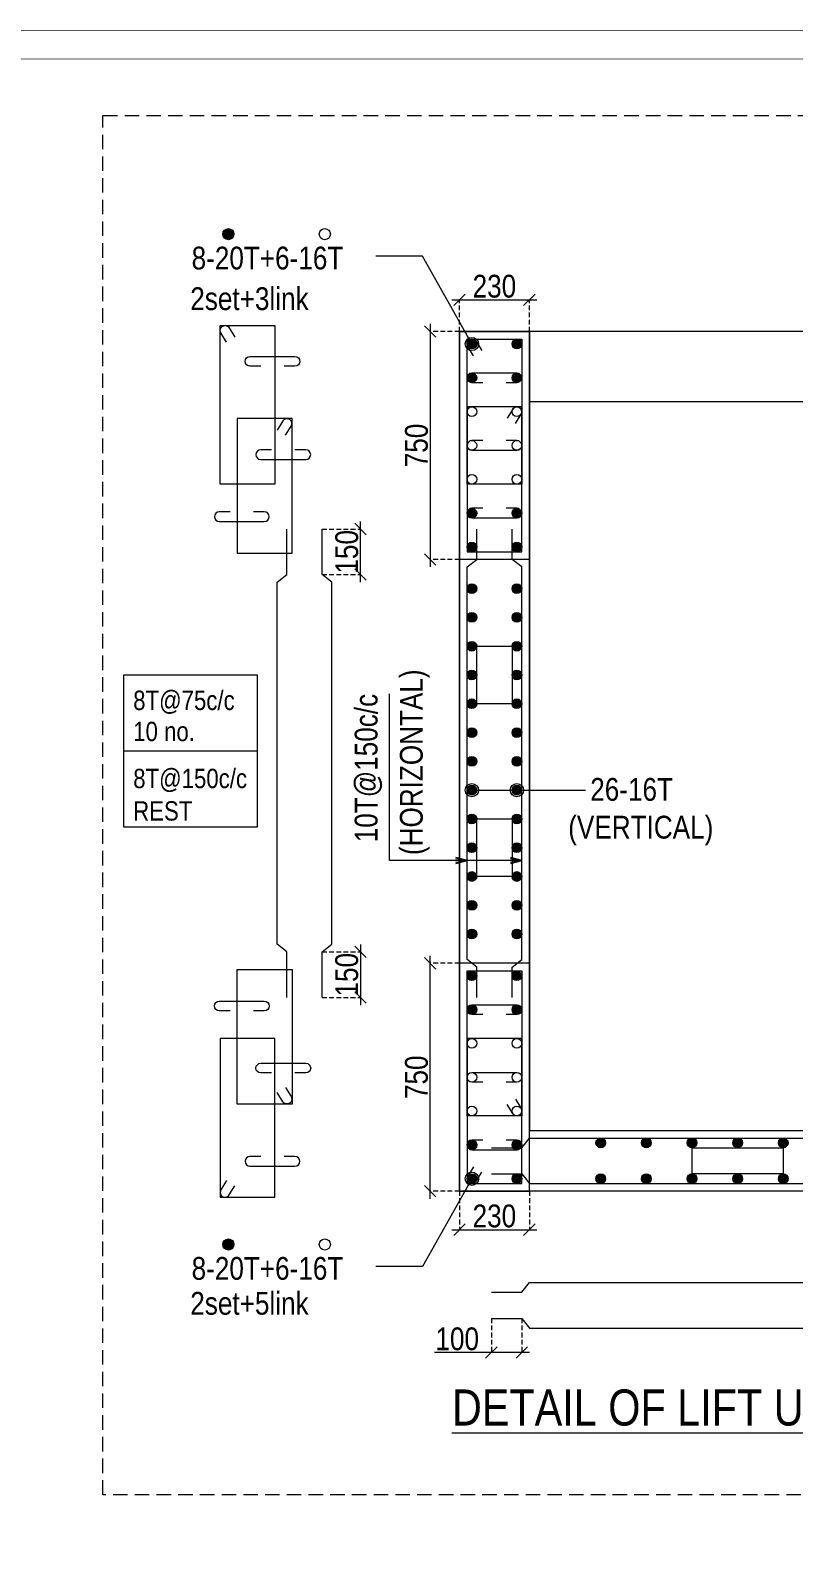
# Model space of a CAD drawing. Header units: millimetres. Extents: x 1112055 to 3390982, y -148532 to 766891.
# Drawn here: x 2291027 to 2301069, y 266328 to 286292 of the extents above; entities that cross this region are included whole.
import ezdxf

# ---------------------------------------------------------------- set-up
doc = ezdxf.new("R2010")
doc.units = ezdxf.units.MM
doc.header["$PDMODE"] = 35
doc.header["$PDSIZE"] = -25
doc.linetypes.add('DASHED2', pattern=[0.375, 0.25, -0.125])
doc.linetypes.add('Hidden', pattern=[9.525, 6.35, -3.175])
for name, color, linetype, lineweight in [('B COL. SIZE DIM', 220, 'Continuous', 25), ('B COLUMN', 1, 'Hidden', 9), ('B P.C.C', 251, 'Continuous', 0), ('B STEEL', 34, 'Continuous', 15), ('B STEEL TEXT', 7, 'Continuous', 15), ('B TITLE BLOCK', 250, 'Continuous', 0)]:
    doc.layers.add(name, color=color, linetype=linetype, lineweight=lineweight)
doc.styles.add('ARIAL', font='arial.ttf')
doc.styles.add('dim inside', font='romans.shx', dxfattribs={"width": 0.8, "height": 125})
doc.styles.add('SWINC', font='swissc.ttf')
doc.dimstyles.new('DIM 1', dxfattribs={"dimscale": 0, "dimtxt": 230, "dimasz": 150, "dimexe": 0.18, "dimexo": 0.0625, "dimgap": 0.5, "dimtad": 1, "dimdec": 0, "dimzin": 0, "dimdsep": 46, "dimtxsty": 'ARIAL', "dimblk": 'OBLIQUE', "dimcen": 6, "dimse1": 1, "dimse2": 1, "dimclrd": 256, "dimclrt": 256, "dimadec": 0, "dimazin": 2, "dimtfac": 0.75, "dimtdec": 0, "dimtix": 1, "dimtofl": 0, "dimtmove": 1, "dimatfit": 3, "dimldrblk": 'OPEN30', "dimfxl": 0.18, "dimfrac": 1, "dimtolj": 1, "dimtzin": 0, "dimlwd": -1, "dimarcsym": 0})
doc.dimstyles.new('dim inside', dxfattribs={"dimtxt": 125, "dimasz": 100, "dimexe": 0, "dimexo": 0, "dimgap": 10, "dimtad": 0, "dimdec": 0, "dimzin": 0, "dimdsep": 46, "dimtxsty": 'dim inside', "dimblk": 'SMALL', "dimcen": 0.09, "dimadec": 0, "dimazin": 0, "dimtfac": 1, "dimtdec": 0, "dimtofl": 0, "dimtmove": 0, "dimatfit": 3, "dimfxl": 1, "dimtolj": 1, "dimtzin": 0, "dimarcsym": 2})

# ---------------------------------------------------------------- blocks, each defined once
blk = doc.blocks.new('_Oblique')
at = {"color": 0, "linetype": 'ByBlock', "lineweight": -2}
blk.add_line((-0.5, -0.5), (0.5, 0.5), dxfattribs=at)
blk = doc.blocks.new('*D693')
at = {"layer": 'B COL. SIZE DIM', "color": 250, "lineweight": 9, "ltscale": 250, "transparency": 16777216}
blk.add_line((2296572, 282742), (2297692, 282742), dxfattribs=at)
at = {"layer": 'B COL. SIZE DIM', "color": 250, "linetype": 'DASHED2', "lineweight": 9, "ltscale": 250, "transparency": 16777216}
for p, q in [((2296672, 282326), (2296672, 282742)), ((2297592, 282326), (2297592, 282742))]:
    blk.add_line(p, q, dxfattribs=at)
at = {"layer": 'Defpoints', "color": 0, "ltscale": 250, "transparency": 16777216}
for p in [(2297592, 282742), (2296672, 282326), (2297592, 282326)]:
    blk.add_point(p, dxfattribs=at)
at = {"layer": 'B COL. SIZE DIM', "color": 250, "lineweight": 9, "ltscale": 250, "transparency": 16777216, "xscale": 150, "yscale": 150, "zscale": 150, "rotation": 180}
blk.add_blockref('_Oblique', (2296672, 282742), dxfattribs=at)
at = {"layer": 'B COL. SIZE DIM', "color": 250, "lineweight": 9, "ltscale": 250, "transparency": 16777216, "xscale": 150, "yscale": 150, "zscale": 150}
blk.add_blockref('_Oblique', (2297592, 282742), dxfattribs=at)
at = {"layer": 'B COL. SIZE DIM', "color": 6, "ltscale": 250, "transparency": 16777216, "insert": (2297132, 282921), "char_height": 300, "attachment_point": 5, "style": 'SWINC'}
blk.add_mtext('\\A1;230', dxfattribs=at)
blk = doc.blocks.new('*D694')
at = {"layer": 'B COL. SIZE DIM', "color": 250, "lineweight": 9, "ltscale": 250, "transparency": 16777216}
blk.add_line((2296287, 282426), (2296287, 279226), dxfattribs=at)
at = {"layer": 'B COL. SIZE DIM', "color": 250, "linetype": 'DASHED2', "lineweight": 9, "ltscale": 250, "transparency": 16777216}
for p, q in [((2296672, 282326), (2296287, 282326)), ((2296672, 279326), (2296287, 279326))]:
    blk.add_line(p, q, dxfattribs=at)
at = {"layer": 'Defpoints', "color": 0, "ltscale": 250, "transparency": 16777216}
for p in [(2296672, 282326), (2296287, 279326), (2296672, 279326)]:
    blk.add_point(p, dxfattribs=at)
at = {"layer": 'B COL. SIZE DIM', "color": 250, "lineweight": 9, "ltscale": 250, "transparency": 16777216, "xscale": 150, "yscale": 150, "zscale": 150}
for p, rotation in [((2296287, 282326), 90), ((2296287, 279326), 270)]:
    blk.add_blockref('_Oblique', p, dxfattribs=dict(at, rotation=rotation))
at = {"layer": 'B COL. SIZE DIM', "color": 6, "ltscale": 250, "transparency": 16777216, "insert": (2296108, 280826), "char_height": 300, "attachment_point": 5, "rotation": 90, "style": 'SWINC'}
blk.add_mtext('\\A1;750', dxfattribs=at)
blk = doc.blocks.new('*D684')
at = {"layer": 'B COL. SIZE DIM', "color": 250, "linetype": 'DASHED2', "lineweight": 9, "ltscale": 250, "transparency": 16777216}
for p, q in [((2296672, 271008), (2296672, 270501)), ((2297592, 271008), (2297592, 270501))]:
    blk.add_line(p, q, dxfattribs=at)
at = {"layer": 'B COL. SIZE DIM', "color": 250, "lineweight": 9, "ltscale": 250, "transparency": 16777216}
blk.add_line((2296572, 270501), (2297692, 270501), dxfattribs=at)
at = {"layer": 'Defpoints', "color": 0, "ltscale": 250, "transparency": 16777216}
for p in [(2296672, 271008), (2297592, 271008), (2297592, 270501)]:
    blk.add_point(p, dxfattribs=at)
at = {"layer": 'B COL. SIZE DIM', "color": 250, "lineweight": 9, "ltscale": 250, "transparency": 16777216, "xscale": 150, "yscale": 150, "zscale": 150, "rotation": 180}
blk.add_blockref('_Oblique', (2296672, 270501), dxfattribs=at)
at = {"layer": 'B COL. SIZE DIM', "color": 250, "lineweight": 9, "ltscale": 250, "transparency": 16777216, "xscale": 150, "yscale": 150, "zscale": 150}
blk.add_blockref('_Oblique', (2297592, 270501), dxfattribs=at)
at = {"layer": 'B COL. SIZE DIM', "color": 6, "ltscale": 250, "transparency": 16777216, "insert": (2297132, 270680), "char_height": 300, "attachment_point": 5, "style": 'SWINC'}
blk.add_mtext('\\A1;230', dxfattribs=at)
blk = doc.blocks.new('_Open30')
at = {"color": 0, "linetype": 'ByBlock', "lineweight": -2}
for p, q in [((-1, 0.27), (0, 0)), ((0, 0), (-1, -0.27)), ((0, 0), (-1, 0))]:
    blk.add_line(p, q, dxfattribs=at)
blk = doc.blocks.new('*D685')
at = {"layer": 'B COL. SIZE DIM', "color": 250, "linetype": 'DASHED2', "lineweight": 9, "ltscale": 250, "transparency": 16777216}
for p, q in [((2294865, 274158), (2295370, 274158)), ((2294865, 273558), (2295370, 273558))]:
    blk.add_line(p, q, dxfattribs=at)
at = {"layer": 'B COL. SIZE DIM', "color": 250, "lineweight": 9, "ltscale": 250, "transparency": 16777216}
blk.add_line((2295370, 274258), (2295370, 273458), dxfattribs=at)
at = {"layer": 'Defpoints', "color": 0, "ltscale": 250, "transparency": 16777216}
for p in [(2294865, 274158), (2294865, 273558), (2295370, 273558)]:
    blk.add_point(p, dxfattribs=at)
at = {"layer": 'B COL. SIZE DIM', "color": 250, "lineweight": 9, "ltscale": 250, "transparency": 16777216, "xscale": 150, "yscale": 150, "zscale": 150}
for p, rotation in [((2295370, 274158), 90), ((2295370, 273558), 270)]:
    blk.add_blockref('_Oblique', p, dxfattribs=dict(at, rotation=rotation))
at = {"layer": 'B COL. SIZE DIM', "color": 6, "ltscale": 250, "transparency": 16777216, "insert": (2295191, 273858), "char_height": 300, "attachment_point": 5, "rotation": 90, "style": 'SWINC'}
blk.add_mtext('\\A1;150', dxfattribs=at)
blk = doc.blocks.new('*D686')
at = {"layer": 'B COL. SIZE DIM', "color": 250, "linetype": 'DASHED2', "lineweight": 9, "ltscale": 250, "transparency": 16777216}
for p, q in [((2294865, 279726), (2295370, 279726)), ((2294865, 279126), (2295370, 279126))]:
    blk.add_line(p, q, dxfattribs=at)
at = {"layer": 'B COL. SIZE DIM', "color": 250, "lineweight": 9, "ltscale": 250, "transparency": 16777216}
blk.add_line((2295370, 279026), (2295370, 279826), dxfattribs=at)
at = {"layer": 'Defpoints', "color": 0, "ltscale": 250, "transparency": 16777216}
for p in [(2294865, 279726), (2295370, 279726), (2294865, 279126)]:
    blk.add_point(p, dxfattribs=at)
at = {"layer": 'B COL. SIZE DIM', "color": 250, "lineweight": 9, "ltscale": 250, "transparency": 16777216, "xscale": 150, "yscale": 150, "zscale": 150}
for p, rotation in [((2295370, 279726), 90), ((2295370, 279126), 270)]:
    blk.add_blockref('_Oblique', p, dxfattribs=dict(at, rotation=rotation))
at = {"layer": 'B COL. SIZE DIM', "color": 6, "ltscale": 250, "transparency": 16777216, "insert": (2295191, 279426), "char_height": 300, "attachment_point": 5, "rotation": 90, "style": 'SWINC'}
blk.add_mtext('\\A1;150', dxfattribs=at)
blk = doc.blocks.new('*D692')
at = {"layer": 'B COL. SIZE DIM', "color": 250, "linetype": 'DASHED2', "lineweight": 9, "ltscale": 250, "transparency": 16777216}
for p, q in [((2297092, 269333), (2297092, 268883)), ((2297492, 269333), (2297492, 268883))]:
    blk.add_line(p, q, dxfattribs=at)
at = {"layer": 'B COL. SIZE DIM', "color": 250, "lineweight": 9, "ltscale": 250, "transparency": 16777216}
for p, q in [((2297092, 268883), (2296344, 268883)), ((2297592, 268883), (2297092, 268883))]:
    blk.add_line(p, q, dxfattribs=at)
at = {"layer": 'Defpoints', "color": 0, "ltscale": 250, "transparency": 16777216}
for p in [(2297092, 269333), (2297492, 269333), (2297092, 268883)]:
    blk.add_point(p, dxfattribs=at)
at = {"layer": 'B COL. SIZE DIM', "color": 250, "lineweight": 9, "ltscale": 250, "transparency": 16777216, "xscale": 150, "yscale": 150, "zscale": 150, "rotation": 180}
blk.add_blockref('_Oblique', (2297092, 268883), dxfattribs=at)
at = {"layer": 'B COL. SIZE DIM', "color": 250, "lineweight": 9, "ltscale": 250, "transparency": 16777216, "xscale": 150, "yscale": 150, "zscale": 150}
blk.add_blockref('_Oblique', (2297492, 268883), dxfattribs=at)
at = {"layer": 'B COL. SIZE DIM', "color": 6, "ltscale": 250, "transparency": 16777216, "insert": (2296643, 269062), "char_height": 300, "attachment_point": 5, "style": 'SWINC'}
blk.add_mtext('\\A1;100', dxfattribs=at)
blk = doc.blocks.new('*D695')
at = {"layer": 'B COL. SIZE DIM', "color": 250, "lineweight": 9, "ltscale": 250, "transparency": 16777216}
blk.add_line((2296287, 270908), (2296287, 274108), dxfattribs=at)
at = {"layer": 'B COL. SIZE DIM', "color": 250, "linetype": 'DASHED2', "lineweight": 9, "ltscale": 250, "transparency": 16777216}
for p, q in [((2296672, 274008), (2296287, 274008)), ((2296672, 271008), (2296287, 271008))]:
    blk.add_line(p, q, dxfattribs=at)
at = {"layer": 'Defpoints', "color": 0, "ltscale": 250, "transparency": 16777216}
for p in [(2296287, 274008), (2296672, 274008), (2296672, 271008)]:
    blk.add_point(p, dxfattribs=at)
at = {"layer": 'B COL. SIZE DIM', "color": 250, "lineweight": 9, "ltscale": 250, "transparency": 16777216, "xscale": 150, "yscale": 150, "zscale": 150}
for p, rotation in [((2296287, 274008), 90), ((2296287, 271008), 270)]:
    blk.add_blockref('_Oblique', p, dxfattribs=dict(at, rotation=rotation))
at = {"layer": 'B COL. SIZE DIM', "color": 6, "ltscale": 250, "transparency": 16777216, "insert": (2296108, 272508), "char_height": 300, "attachment_point": 5, "rotation": 90, "style": 'SWINC'}
blk.add_mtext('\\A1;750', dxfattribs=at)

msp = doc.modelspace()

# ---------------------------------------------------------------- hatches: boundary and pattern name
at = {"layer": 'B STEEL', "lineweight": 13}
h = msp.add_hatch(color=256, dxfattribs=at)
h.dxf.hatch_style = 1
edge = h.paths.add_edge_path()
edge.add_arc((2293632.4, 283608.4), 73.3, 0, 360)
at = {"layer": 'B STEEL', "lineweight": 9, "ltscale": 0.5}
h = msp.add_hatch(color=34, dxfattribs=at)
edge = h.paths.add_edge_path()
edge.add_arc((2296835.9, 282162.1), 64, 360, 720, ccw=False)
h = msp.add_hatch(color=34, dxfattribs=at)
edge = h.paths.add_edge_path()
edge.add_arc((2297427.9, 282162.1), 64, -180, 180)
h = msp.add_hatch(color=34, dxfattribs=at)
edge = h.paths.add_edge_path()
edge.add_arc((2296835.9, 281716.8), 64, 360, 720, ccw=False)
h = msp.add_hatch(color=34, dxfattribs=at)
edge = h.paths.add_edge_path()
edge.add_arc((2297427.9, 281716.8), 64, -180, 180)
h = msp.add_hatch(color=34, dxfattribs=at)
edge = h.paths.add_edge_path()
edge.add_arc((2296835.9, 279935.5), 64, 360, 720, ccw=False)
h = msp.add_hatch(color=34, dxfattribs=at)
edge = h.paths.add_edge_path()
edge.add_arc((2297427.9, 279935.5), 64, -180, 180)
h = msp.add_hatch(color=34, dxfattribs=at)
edge = h.paths.add_edge_path()
edge.add_arc((2296835.9, 279490.1), 64, -360, 0)
h = msp.add_hatch(color=34, dxfattribs=at)
edge = h.paths.add_edge_path()
edge.add_arc((2297427.9, 279490.1), 64, 180, 540, ccw=False)
h = msp.add_hatch(color=34, dxfattribs=at)
edge = h.paths.add_edge_path()
edge.add_arc((2296835.9, 278941.1), 64, 360, 720, ccw=False)
h = msp.add_hatch(color=34, dxfattribs=at)
edge = h.paths.add_edge_path()
edge.add_arc((2297427.9, 278941.1), 64, -180, 180)
h = msp.add_hatch(color=34, dxfattribs=at)
edge = h.paths.add_edge_path()
edge.add_arc((2296835.9, 278562.1), 64, 360, 720, ccw=False)
h = msp.add_hatch(color=34, dxfattribs=at)
edge = h.paths.add_edge_path()
edge.add_arc((2297427.9, 278562.1), 64, -180, 180)
h = msp.add_hatch(color=34, dxfattribs=at)
edge = h.paths.add_edge_path()
edge.add_arc((2296835.9, 278183.1), 64, 360, 720, ccw=False)
h = msp.add_hatch(color=34, dxfattribs=at)
edge = h.paths.add_edge_path()
edge.add_arc((2297427.9, 278183.1), 64, -180, 180)
h = msp.add_hatch(color=34, dxfattribs=at)
edge = h.paths.add_edge_path()
edge.add_arc((2296835.9, 277804.1), 64, 360, 720, ccw=False)
h = msp.add_hatch(color=34, dxfattribs=at)
edge = h.paths.add_edge_path()
edge.add_arc((2297427.9, 277804.1), 64, -180, 180)
h = msp.add_hatch(color=34, dxfattribs=at)
edge = h.paths.add_edge_path()
edge.add_arc((2296835.9, 277425.1), 64, 360, 720, ccw=False)
h = msp.add_hatch(color=34, dxfattribs=at)
edge = h.paths.add_edge_path()
edge.add_arc((2297427.9, 277425.1), 64, -180, 180)
h = msp.add_hatch(color=34, dxfattribs=at)
edge = h.paths.add_edge_path()
edge.add_arc((2296835.9, 277046.1), 64, 360, 720, ccw=False)
h = msp.add_hatch(color=34, dxfattribs=at)
edge = h.paths.add_edge_path()
edge.add_arc((2297427.9, 277046.1), 64, -180, 180)
h = msp.add_hatch(color=34, dxfattribs=at)
edge = h.paths.add_edge_path()
edge.add_arc((2296835.9, 276667.1), 64, 360, 720, ccw=False)
h = msp.add_hatch(color=34, dxfattribs=at)
edge = h.paths.add_edge_path()
edge.add_arc((2297427.9, 276667.1), 64, -180, 180)
h = msp.add_hatch(color=34, dxfattribs=at)
edge = h.paths.add_edge_path()
edge.add_arc((2296835.9, 276288.1), 64, 360, 720, ccw=False)
h = msp.add_hatch(color=34, dxfattribs=at)
edge = h.paths.add_edge_path()
edge.add_arc((2297427.9, 276288.1), 64, -180, 180)
h = msp.add_hatch(color=34, dxfattribs=at)
edge = h.paths.add_edge_path()
edge.add_arc((2296835.9, 275909.1), 64, 360, 720, ccw=False)
h = msp.add_hatch(color=34, dxfattribs=at)
edge = h.paths.add_edge_path()
edge.add_arc((2297427.9, 275909.1), 64, -180, 180)
h = msp.add_hatch(color=34, dxfattribs=at)
edge = h.paths.add_edge_path()
edge.add_arc((2296835.9, 275530.1), 64, 360, 720, ccw=False)
h = msp.add_hatch(color=34, dxfattribs=at)
edge = h.paths.add_edge_path()
edge.add_arc((2297427.9, 275530.1), 64, -180, 180)
h = msp.add_hatch(color=34, dxfattribs=at)
edge = h.paths.add_edge_path()
edge.add_arc((2296835.9, 275151.1), 64, 360, 720, ccw=False)
h = msp.add_hatch(color=34, dxfattribs=at)
edge = h.paths.add_edge_path()
edge.add_arc((2297427.9, 275151.1), 64, -180, 180)
h = msp.add_hatch(color=34, dxfattribs=at)
edge = h.paths.add_edge_path()
edge.add_arc((2296835.9, 274772.1), 64, 360, 720, ccw=False)
h = msp.add_hatch(color=34, dxfattribs=at)
edge = h.paths.add_edge_path()
edge.add_arc((2297427.9, 274772.1), 64, -180, 180)
h = msp.add_hatch(color=34, dxfattribs=at)
edge = h.paths.add_edge_path()
edge.add_arc((2296835.9, 274393.1), 64, 360, 720, ccw=False)
h = msp.add_hatch(color=34, dxfattribs=at)
edge = h.paths.add_edge_path()
edge.add_arc((2297427.9, 274393.1), 64, -180, 180)
h = msp.add_hatch(color=34, dxfattribs=at)
edge = h.paths.add_edge_path()
edge.add_arc((2296835.9, 273844.1), 64, 360, 720, ccw=False)
h = msp.add_hatch(color=34, dxfattribs=at)
edge = h.paths.add_edge_path()
edge.add_arc((2297427.9, 273844.1), 64, -180, 180)
h = msp.add_hatch(color=34, dxfattribs=at)
edge = h.paths.add_edge_path()
edge.add_arc((2296835.9, 273398.8), 64, 360, 720, ccw=False)
h = msp.add_hatch(color=34, dxfattribs=at)
edge = h.paths.add_edge_path()
edge.add_arc((2297427.9, 273398.8), 64, -180, 180)
h = msp.add_hatch(color=34, dxfattribs=at)
edge = h.paths.add_edge_path()
edge.add_arc((2296835.9, 271617.4), 64, 360, 720, ccw=False)
h = msp.add_hatch(color=34, dxfattribs=at)
edge = h.paths.add_edge_path()
edge.add_arc((2297427.9, 271617.4), 64, -180, 180)
h = msp.add_hatch(color=34, dxfattribs=at)
edge = h.paths.add_edge_path()
edge.add_arc((2298531.9, 271644.1), 64, 180, 540, ccw=False)
h = msp.add_hatch(color=34, dxfattribs=at)
edge = h.paths.add_edge_path()
edge.add_arc((2299131.9, 271644.1), 64, 180, 540, ccw=False)
h = msp.add_hatch(color=34, dxfattribs=at)
edge = h.paths.add_edge_path()
edge.add_arc((2299731.9, 271644.1), 64, 180, 540, ccw=False)
h = msp.add_hatch(color=34, dxfattribs=at)
edge = h.paths.add_edge_path()
edge.add_arc((2300331.9, 271644.1), 64, 180, 540, ccw=False)
h = msp.add_hatch(color=34, dxfattribs=at)
edge = h.paths.add_edge_path()
edge.add_arc((2300931.9, 271644.1), 64, 180, 540, ccw=False)
h = msp.add_hatch(color=34, dxfattribs=at)
edge = h.paths.add_edge_path()
edge.add_arc((2296835.9, 271172.1), 64, -360, 0)
h = msp.add_hatch(color=34, dxfattribs=at)
edge = h.paths.add_edge_path()
edge.add_arc((2297427.9, 271172.1), 64, 180, 540, ccw=False)
h = msp.add_hatch(color=34, dxfattribs=at)
edge = h.paths.add_edge_path()
edge.add_arc((2298531.9, 271172.1), 64, 180, 540, ccw=False)
h = msp.add_hatch(color=34, dxfattribs=at)
edge = h.paths.add_edge_path()
edge.add_arc((2299131.9, 271172.1), 64, 180, 540, ccw=False)
h = msp.add_hatch(color=34, dxfattribs=at)
edge = h.paths.add_edge_path()
edge.add_arc((2299731.9, 271172.1), 64, 180, 540, ccw=False)
h = msp.add_hatch(color=34, dxfattribs=at)
edge = h.paths.add_edge_path()
edge.add_arc((2300331.9, 271172.1), 64, 180, 540, ccw=False)
h = msp.add_hatch(color=34, dxfattribs=at)
edge = h.paths.add_edge_path()
edge.add_arc((2300931.9, 271172.1), 64, 180, 540, ccw=False)
at = {"layer": 'B STEEL', "lineweight": 13}
h = msp.add_hatch(color=256, dxfattribs=at)
h.dxf.hatch_style = 1
edge = h.paths.add_edge_path()
edge.add_arc((2293632.4, 270306.1), 73.3, 0, 360)

# ---------------------------------------------------------------- linework, layer by layer
at = {"layer": 'B COLUMN', "color": 1, "linetype": 'ByBlock', "lineweight": 20}
for points in [[(2306271.9, 282326.1), (2307191.9, 282326.1), (2307191.9, 271008.1), (2296671.9, 271008.1), (2296671.9, 282326.1), (2297591.9, 282326.1), (2297591.9, 271808.1), (2306271.9, 271808.1)], [(2297591.9, 282326.1), (2296671.9, 282326.1), (2296671.9, 271008.1), (2297591.9, 271008.1)], [(2297591.9, 279326.1), (2296671.9, 279326.1), (2296671.9, 282326.1), (2297591.9, 282326.1)], [(2297591.9, 281406.1), (2306271.9, 281406.1), (2306271.9, 282326.1), (2297591.9, 282326.1)], [(2297591.9, 274008.1), (2296671.9, 274008.1), (2296671.9, 271008.1), (2297591.9, 271008.1)]]:
    msp.add_lwpolyline(points, close=True, dxfattribs=at)
at = {"layer": 'B P.C.C', "color": 250, "lineweight": 0, "ltscale": 30}
msp.add_line((2292258.3, 276804.2), (2294011.5, 276804.2), dxfattribs=at)
at = {"layer": 'B P.C.C', "color": 250, "linetype": 'Hidden', "lineweight": 0, "ltscale": 30}
msp.add_lwpolyline([(2291981.8, 285169), (2312022.4, 285169), (2312022.4, 267010.8), (2291981.8, 267010.8)], close=True, dxfattribs=at)
at = {"layer": 'B P.C.C', "color": 250, "lineweight": 0, "ltscale": 30}
msp.add_lwpolyline([(2292258.3, 277806.8), (2294011.5, 277806.8), (2294011.5, 275801.6), (2292258.3, 275801.6)], close=True, dxfattribs=at)
at = {"layer": 'B STEEL', "lineweight": 13}
for points in [[(2294245.2, 280316.8), (2293525.2, 280316.8), (2293525.2, 282406), (2294245.2, 282406)], [(2297491.9, 280316.8), (2296771.9, 280316.8), (2296771.9, 282226.1), (2297491.9, 282226.1)], [(2297491.9, 281335.5), (2296771.9, 281335.5), (2296771.9, 279426.1), (2297491.9, 279426.1)], [(2294469.2, 281179), (2293749.2, 281179), (2293749.2, 279406), (2294469.2, 279406)], [(2294469.2, 272155.2), (2293749.2, 272155.2), (2293749.2, 273928.2), (2294469.2, 273928.2)], [(2297491.9, 271998.8), (2296771.9, 271998.8), (2296771.9, 273908.1), (2297491.9, 273908.1)], [(2294245.2, 273017.4), (2293525.2, 273017.4), (2293525.2, 270928.2), (2294245.2, 270928.2)], [(2297491.9, 273017.4), (2296771.9, 273017.4), (2296771.9, 271108.1), (2297491.9, 271108.1)]]:
    msp.add_lwpolyline(points, close=True, dxfattribs=at)
at = {"layer": 'B STEEL', "color": 34, "lineweight": 9, "ltscale": 0.5}
for points in [[(2293609.5, 282186.9), (2293534.7, 282308.4, -1), (2293643.8, 282375.5), (2293718.5, 282254.1)], [(2296856.2, 282007.1), (2296781.4, 282128.5, -1), (2296890.5, 282195.6), (2296965.2, 282074.2)], [(2294057.9, 281869), (2293915.3, 281869, -1), (2293915.3, 281997), (2294507.3, 281997, -1), (2294507.3, 281869), (2294364.6, 281869)], [(2296978.6, 281652.7), (2296835.9, 281652.7, -1), (2296835.9, 281780.8), (2297427.9, 281780.8, -1), (2297427.9, 281652.7), (2297285.3, 281652.7)], [(2297407.7, 281116.4), (2297482.4, 281237.9, 1), (2297373.4, 281305), (2297298.6, 281183.5)], [(2294384.9, 280960), (2294459.7, 281081.4, 1), (2294350.7, 281148.6), (2294275.9, 281027.1)], [(2294201.4, 280770), (2294058.8, 280770, 1), (2294058.8, 280642), (2294650.8, 280642, 1), (2294650.8, 280770), (2294508.1, 280770)], [(2296978.6, 280890.1), (2296835.9, 280890.1, 1), (2296835.9, 280762.1), (2297427.9, 280762.1, 1), (2297427.9, 280890.1), (2297285.3, 280890.1)], [(2293654.7, 279952), (2293512.1, 279952, 1), (2293512.1, 279824), (2294104, 279824, 1), (2294104, 279952), (2293961.4, 279952)], [(2296978.6, 279999.5), (2296835.9, 279999.5, 1), (2296835.9, 279871.4), (2297427.9, 279871.4, 1), (2297427.9, 279999.5), (2297285.3, 279999.5)], [(2293654.7, 273382.2), (2293512.1, 273382.2, -1), (2293512.1, 273510.2), (2294104, 273510.2, -1), (2294104, 273382.2), (2293961.4, 273382.2)], [(2296978.6, 273334.7), (2296835.9, 273334.7, -1), (2296835.9, 273462.8), (2297427.9, 273462.8, -1), (2297427.9, 273334.7), (2297285.3, 273334.7)], [(2294201.4, 272564.2), (2294058.8, 272564.2, -1), (2294058.8, 272692.2), (2294650.8, 272692.2, -1), (2294650.8, 272564.2), (2294508.1, 272564.2)], [(2296978.6, 272444.1), (2296835.9, 272444.1, -1), (2296835.9, 272572.1), (2297427.9, 272572.1, -1), (2297427.9, 272444.1), (2297285.3, 272444.1)], [(2294384.9, 272374.2), (2294459.7, 272252.8, -1), (2294350.7, 272185.7), (2294275.9, 272307.1)], [(2297407.7, 272217.8), (2297482.4, 272096.3, -1), (2297373.4, 272029.2), (2297298.6, 272150.7)], [(2296978.6, 271681.5), (2296835.9, 271681.5, 1), (2296835.9, 271553.4), (2297427.9, 271553.4, 1), (2297427.9, 271681.5), (2297285.3, 271681.5)], [(2294057.9, 271465.2), (2293915.3, 271465.2, 1), (2293915.3, 271337.2), (2294507.3, 271337.2, 1), (2294507.3, 271465.2), (2294364.6, 271465.2)], [(2296856.2, 271327.2), (2296781.4, 271205.7, 1), (2296890.5, 271138.6), (2296965.2, 271260)], [(2293609.5, 271147.3), (2293534.7, 271025.8, 1), (2293643.8, 270958.7), (2293718.5, 271080.1)]]:
    msp.add_lwpolyline(points, format="xyb", dxfattribs=at)
at = {"layer": 'B STEEL', "lineweight": 13}
for points in [[(2294400.7, 273558.1), (2294400.7, 274158.1), (2294272.6, 274258.1), (2294272.6, 279026.1), (2294400.7, 279126.1), (2294400.7, 279726.1)], [(2294864.6, 273558.1), (2294864.6, 274158.1), (2294992.6, 274258.1), (2294992.6, 279026.1), (2294864.6, 279126.1), (2294864.6, 279726.1)], [(2296900, 273558.1), (2296900, 273958.1), (2296771.9, 274058.1), (2296771.9, 279226.1), (2296900, 279326.1), (2296900, 279726.1)], [(2297363.9, 273558.1), (2297363.9, 273958.1), (2297491.9, 274058.1), (2297491.9, 279226.1), (2297363.9, 279326.1), (2297363.9, 279726.1)], [(2297091.9, 271580.1), (2297491.9, 271580.1), (2297591.9, 271708.1), (2306271.9, 271708.1), (2306371.9, 271580.1), (2306771.9, 271580.1)], [(2297091.9, 271236.1), (2297491.9, 271236.1), (2297591.9, 271108.1), (2306271.9, 271108.1), (2306371.9, 271236.1), (2306771.9, 271236.1)], [(2297091.9, 269677.3), (2297491.9, 269677.3), (2297591.9, 269805.3), (2306671.9, 269805.3), (2306771.9, 269677.3), (2307171.9, 269677.3)], [(2297091.9, 269333.4), (2297491.9, 269333.4), (2297591.9, 269205.3), (2306671.9, 269205.3), (2306771.9, 269333.4), (2307171.9, 269333.4)]]:
    msp.add_lwpolyline(points, dxfattribs=at)
at = {"layer": 'B STEEL', "color": 3, "lineweight": 13}
for points in [[(2296900, 278183.1), (2297363.9, 278183.1), (2297363.9, 277425.1), (2296900, 277425.1)], [(2296900, 275909.1), (2297363.9, 275909.1), (2297363.9, 275151.1), (2296900, 275151.1)], [(2300931.9, 271580.1), (2300931.9, 271236.1), (2299731.9, 271236.1), (2299731.9, 271580.1)]]:
    msp.add_lwpolyline(points, close=True, dxfattribs=at)
at = {"layer": 'B STEEL', "lineweight": 13}
for centre in [(2293632.4, 283608.4), (2294900.9, 283608.4), (2293632.4, 270306.1), (2294900.9, 270306.1)]:
    msp.add_circle(centre, 73.3, dxfattribs=at)
at = {"layer": 'B STEEL', "color": 34, "lineweight": 9, "ltscale": 0.5}
for centre in [(2296835.9, 282162.1), (2297427.9, 282162.1), (2296835.9, 281716.8), (2297427.9, 281716.8), (2296835.9, 281271.4), (2297427.9, 281271.4), (2296835.9, 280826.1), (2297427.9, 280826.1), (2296835.9, 280380.8), (2297427.9, 280380.8), (2296835.9, 279935.5), (2297427.9, 279935.5), (2296835.9, 279490.1), (2297427.9, 279490.1), (2296835.9, 278941.1), (2297427.9, 278941.1), (2296835.9, 278562.1), (2297427.9, 278562.1), (2296835.9, 278183.1), (2297427.9, 278183.1), (2296835.9, 277804.1), (2297427.9, 277804.1), (2296835.9, 277425.1), (2297427.9, 277425.1), (2296835.9, 277046.1), (2297427.9, 277046.1), (2296835.9, 276667.1), (2297427.9, 276667.1), (2296835.9, 276288.1), (2297427.9, 276288.1), (2296835.9, 275909.1), (2297427.9, 275909.1), (2296835.9, 275530.1), (2297427.9, 275530.1), (2296835.9, 275151.1), (2297427.9, 275151.1), (2296835.9, 274772.1), (2297427.9, 274772.1), (2296835.9, 274393.1), (2297427.9, 274393.1), (2296835.9, 273844.1), (2297427.9, 273844.1), (2296835.9, 273398.8), (2297427.9, 273398.8), (2296835.9, 272953.4), (2297427.9, 272953.4), (2296835.9, 272508.1), (2297427.9, 272508.1), (2296835.9, 272062.8), (2297427.9, 272062.8), (2296835.9, 271617.4), (2297427.9, 271617.4), (2298531.9, 271644.1), (2299131.9, 271644.1), (2299731.9, 271644.1), (2300331.9, 271644.1), (2300931.9, 271644.1), (2296835.9, 271172.1), (2297427.9, 271172.1), (2298531.9, 271172.1), (2299131.9, 271172.1), (2299731.9, 271172.1), (2300331.9, 271172.1), (2300931.9, 271172.1)]:
    msp.add_circle(centre, 64, dxfattribs=at)
at = {"layer": 'B TITLE BLOCK', "color": 1, "const_width": 8.39}
msp.add_lwpolyline([(2249336.4, 286287.6), (2249336.4, 238170.9), (2319723.4, 238170.9), (2319723.4, 286287.6)], close=True, dxfattribs=at)
at = {"layer": 'B TITLE BLOCK', "color": 250, "lineweight": 0, "const_width": 8.39}
msp.add_lwpolyline([(2249710.1, 285913.8), (2249710.1, 238544.6), (2319349.7, 238544.6), (2319349.7, 285913.8)], close=True, dxfattribs=at)

# ---------------------------------------------------------------- texts
at = {"layer": 'B STEEL TEXT', "lineweight": 5, "style": 'SWINC'}
for s, height, p in [('8-20T+6-16T', 300, (2293148.5, 283143.7)), ('2set+3link', 300, (2293130.8, 282608.9)), ('8T@75c/c', 255, (2292379.7, 277342.8)), ('10 no.', 255, (2292379.7, 276933.3)), ('8T@150c/c', 255, (2292379.7, 276314.4)), ('26-16T', 300, (2298393.1, 276147.8)), ('REST', 255, (2292379.7, 275887.3)), ('(VERTICAL)', 300, (2298103.7, 275650.6)), ('8-20T+6-16T', 300, (2293148.5, 269841.4)), ('2set+5link', 300, (2293130.8, 269381.4))]:
    msp.add_text(s, height=height, dxfattribs=at).set_placement(p)
for s, p in [('(HORIZONTAL)', (2296189.2, 275433.5)), ('10T@150c/c', (2295594.4, 275602.1))]:
    msp.add_text(s, height=300, rotation=90, dxfattribs=at).set_placement(p)
at = {"layer": 'B TITLE BLOCK', "color": 0, "style": 'SWINC'}
msp.add_text('%%UDETAIL OF LIFT UP TO SECOND FLOOR SLAB LVL.', height=475.05, dxfattribs=at).set_placement((2296573.9, 267922.6))

# ---------------------------------------------------------------- dimensions: what is measured, and where the dimension line sits
at = {"layer": 'B COL. SIZE DIM', "color": 250, "ltscale": 250}
for base, p1, p2, picture, middle in [((2297591.9, 282741.8), (2296671.9, 282326.1), (2297591.9, 282326.1), '*D693', (2297131.9, 282921)), ((2297591.9, 270500.7), (2296671.9, 271008.1), (2297591.9, 271008.1), '*D684', (2297131.9, 270679.9)), ((2297091.9, 268882.9), (2297491.9, 269333.4), (2297091.9, 269333.4), '*D692', (2296643, 269061.9))]:
    dim = msp.add_linear_dim(base=base, p1=p1, p2=p2, dimstyle='dim inside', override={"dimtxt": 300, "dimasz": 150, "dimgap": 25, "dimtad": 3, "dimlfac": 0.25, "dimtxsty": 'SWINC', "dimblk1": 'Oblique', "dimblk2": 'Oblique', "dimsah": 1, "dimdle": 100, "dimclrd": 250, "dimclre": 250, "dimclrt": 6, "dimfxl": 1000, "dimlwd": 9, "dimlwe": 9}, dxfattribs=at)
    dim.commit()
    dim.dimension.update_dxf_attribs({"geometry": picture, "text_midpoint": middle})
for base, p1, p2, angle, picture, middle in [((2296287.2, 279326.1), (2296671.9, 282326.1), (2296671.9, 279326.1), 90, '*D694', (2296108.4, 280826.1)), ((2295369.7, 279726.1), (2294864.6, 279126.1), (2294864.6, 279726.1), 270, '*D686', (2295190.7, 279426.1)), ((2295369.7, 273558.1), (2294864.6, 274158.1), (2294864.6, 273558.1), 90, '*D685', (2295190.7, 273858.1)), ((2296287.2, 274008.1), (2296671.9, 271008.1), (2296671.9, 274008.1), 270, '*D695', (2296108.4, 272508.1))]:
    dim = msp.add_linear_dim(base=base, p1=p1, p2=p2, angle=angle, dimstyle='dim inside', override={"dimtxt": 300, "dimasz": 150, "dimgap": 25, "dimtad": 3, "dimlfac": 0.25, "dimtxsty": 'SWINC', "dimblk1": 'Oblique', "dimblk2": 'Oblique', "dimsah": 1, "dimdle": 100, "dimclrd": 250, "dimclre": 250, "dimclrt": 6, "dimfxl": 1000, "dimlwd": 9, "dimlwe": 9}, dxfattribs=at)
    dim.commit()
    dim.dimension.update_dxf_attribs({"geometry": picture, "text_midpoint": middle})

# ---------------------------------------------------------------- leaders
at = {"layer": 'B STEEL TEXT', "lineweight": 9}
for points in [[(2296835.9, 282162.1), (2296185.3, 283318.3), (2295572.2, 283318.3)], [(2296835.9, 276288.1), (2298332.4, 276288.1)], [(2297427.9, 276288.1), (2298332.4, 276288.1)], [(2296835.9, 271172.1), (2296185.3, 270016), (2295572.2, 270016)]]:
    msp.add_leader(points, dimstyle='DIM 1', override={"dimscale": 1, "dimasz": 175, "dimtad": 0, "dimtxsty": 'SWINC', "dimldrblk": 'DotBlank', "dimfxlon": 1, "dimarcsym": 2}, dxfattribs=at)
at = {"layer": 'B STEEL TEXT', "lineweight": 5}
for points in [[(2297491.9, 275362.4), (2295752.9, 275362.4), (2295752.9, 277556.6)], [(2296771.9, 275362.4), (2295752.9, 275362.4), (2295752.9, 277556.6)]]:
    msp.add_leader(points, dimstyle='DIM 1', override={"dimscale": 1, "dimtad": 0, "dimtxsty": 'SWINC', "dimfxlon": 1, "dimlwd": 5, "dimarcsym": 2}, dxfattribs=at)

doc.saveas('drawing.dxf')
